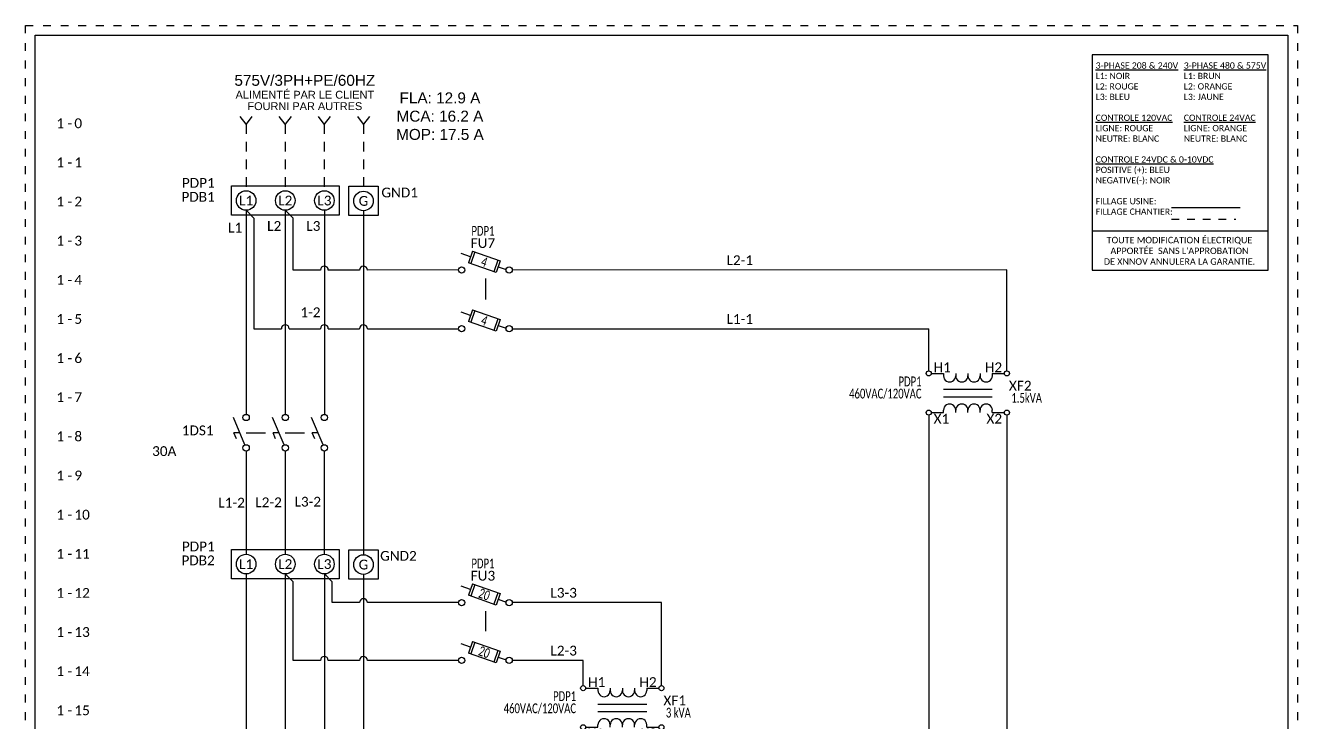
# Model space of a CAD drawing. Header units: inches. Extents: x -0.1 to 16.1, y -0.1 to 21.1.
# Drawn here: x -0.13 to 16.12, y 12.22 to 21.12 of the extents above; entities that cross this region are included whole.
import ezdxf
from ezdxf.enums import TextEntityAlignment as Align

# ---------------------------------------------------------------- set-up
doc = ezdxf.new("R2010")
doc.units = ezdxf.units.IN
doc.header["$MEASUREMENT"] = 0
for name, pattern in [('Caddy_Solid', [0]), ('DASHED2', [0.375, 0.25, -0.125]), ('DOT2', [0.125, 0, -0.125])]:
    doc.linetypes.add(name, pattern=pattern)
for name, color, linetype in [('BRN_250MCM', 46, 'Continuous'), ('BRN_8', 46, 'Continuous'), ('DESC', 150, 'Continuous'), ('FW', 4, 'DASHED2'), ('GRN_14', 76, 'Continuous'), ('LINK', 9, 'Continuous'), ('LOC', 8, 'Continuous'), ('MISC', 7, 'Continuous'), ('ORG_14', 30, 'Continuous'), ('ORG_250MCM', 30, 'Continuous'), ('ORG_8', 30, 'Continuous'), ('RED_14', 1, 'Continuous'), ('SYMS', 7, 'Continuous'), ('TAGFIXED', 7, 'Continuous'), ('TAGS', 150, 'Continuous'), ('TERMS', 123, 'Continuous'), ('WHT_14', 7, 'Continuous'), ('WIREFIXED', 7, 'Continuous'), ('WIRENO', 72, 'Continuous'), ('YEL_250MCM', 2, 'Continuous'), ('YEL_8', 2, 'Continuous')]:
    doc.layers.add(name, color=color, linetype=linetype)
doc.layers.add('TITLEBLOCK_FRAME', color=7, linetype='DOT2', plot=False)
doc.styles.get("Standard").update_dxf_attribs({"font": 'arial.ttf'})
doc.styles.add('WD', font='calibri.ttf')

# ---------------------------------------------------------------- blocks, each defined once
blk = doc.blocks.new('*U7')
at = {"color": 7, "linetype": 'Caddy_Solid', "lineweight": 25}
blk.add_line((-1.486, 1.048), (-0.608, 1.048), dxfattribs=at)
at = {"color": 7, "linetype": 'DASHED2', "lineweight": 25, "ltscale": 0.25}
blk.add_line((-1.486, 0.902), (-0.662, 0.902), dxfattribs=at)
blk.add_line((-2.5, 0.75), (-0.25, 0.75))
blk.add_lwpolyline([(-0.25, 3), (-2.5, 3), (-2.5, 0.25), (-0.25, 0.25)], close=True)
at = {"style": 'WD'}
for s, heights, insert, char_height, attachment_point in [('{\\L3-PHASE 208 & 240V}\\PL1: NOIR\\PL2: ROUGE\\PL3: BLEU\\P\\P{\\LCONTROLE 120VAC}\\PLIGNE: ROUGE\\PNEUTRE: BLANC\\P{\\L\\PCONTROLE 24VDC & 0-10VDC\\P}POSITIVE (+): BLEU\\PNEGATIVE(-): NOIR\\P\\P\\pxql;FILLAGE USINE:\\PFILLAGE CHANTIER:', [-1.975], (-2.454, 2.903), 0.08, 1), ('{\\L3-PHASE 480 & 575V}\\PL1: BRUN\\PL2: ORANGE\\PL3: JAUNE\\P\\P{\\LCONTROLE 24VAC}\\PLIGNE: ORANGE\\PNEUTRE: BLANC', [-1.022], (-1.328, 2.903), 0.08, 1), ("TOUTE MODIFICATION ÉLECTRIQUE \\PAPPORTÉE  SANS L'APPROBATION \\PDE XNNOV ANNULERA LA GARANTIE.", [-0.409], (-1.383, 0.495), 0.08242, 5)]:
    blk.add_mtext_dynamic_manual_height_columns(s, width=4.81392, gutter_width=1.374, heights=heights, dxfattribs=dict(at, insert=insert, char_height=char_height, attachment_point=attachment_point))
blk = doc.blocks.new('WD_MLRH7')
at = {"style": 'WD'}
blk.add_attdef('WDCOPY_DASH', text='', height=0.125, dxfattribs=at).set_placement((-0.684, 0), align=Align.MIDDLE)
blk.add_attdef('SHEET', text='', height=0.125, dxfattribs=at).set_placement((-0.756, 0), align=Align.MIDDLE_RIGHT)
blk.add_attdef('RUNGFIRST', text='', height=0.125, dxfattribs=at).set_placement((-0.625, 0), align=Align.MIDDLE_LEFT)
at = {"style": 'WD', "flags": 1}
for tag, p in [('RUNGHORV', (-0.25, -0.127)), ('RUNGINC', (-0.25, -0.163)), ('WIREMODE', (-0.25, -0.281)), ('RUNGDIST', (-0.25, -0.2)), ('RUNGCNT', (-0.25, -0.237)), ('WIREFMT', (-0.25, -0.321)), ('WIRE-START', (-0.25, -0.356)), ('WIRE-GSUF', (-0.25, -0.396)), ('PH3SPACE', (-0.25, -0.437))]:
    blk.add_attdef(tag, text='', height=0.025, dxfattribs=at).set_placement(p, align=Align.RIGHT)
blk = doc.blocks.new('VDB1350$$1')
for p, q in [((-0.188, 0.188), (0.188, 0.188)), ((-0.188, -0.188), (-0.188, 0.188)), ((0.188, -0.188), (-0.188, -0.188))]:
    blk.add_line(p, q)
at = {"layer": 'SYMS', "linetype": 'Continuous'}
blk.add_line((0.188, 0.188), (0.188, -0.188), dxfattribs=at)
at = {"layer": 'SYMS'}
blk.add_circle((0, 0), 0.125, dxfattribs=at)
at = {"layer": 'DESC', "linetype": 'Continuous', "style": 'WD'}
for tag, p in [('DESC1', (1.376, -0.161)), ('DESC2', (1.376, -0.317)), ('DESC3', (1.376, -0.473))]:
    blk.add_attdef(tag, p, '', height=0.125, dxfattribs=at)
at = {"layer": 'LOC', "linetype": 'Continuous', "style": 'WD', "width": 0.7}
blk.add_attdef('INST', (1.381, 0.263), '', height=0.125, dxfattribs=at)
at = {"layer": 'LOC', "linetype": 'Continuous', "style": 'WD'}
blk.add_attdef('LOC', (1.381, 0.17), '', height=0.125, dxfattribs=at)
at = {"layer": 'MISC', "linetype": 'Continuous', "style": 'WD', "flags": 1}
for tag, p in [('X4TERM01', (-0.125, 0)), ('X2TERM01', (0, 0.125)), ('X8TERM01', (0, -0.125))]:
    blk.add_attdef(tag, p, '', height=0.0125, dxfattribs=at)
at = {"layer": 'MISC', "linetype": 'Continuous', "style": 'WD', "flags": 9}
for tag, p in [('ASSYCODE', (1.375, -0.14)), ('FAMILY', (1.37, -0.095))]:
    blk.add_attdef(tag, text='', height=0.01, dxfattribs=at).set_placement(p, align=Align.CENTER)
at = {"layer": 'MISC', "linetype": 'Continuous', "style": 'WD', "flags": 1}
for tag, p in [('MFG', (1.375, -0.124)), ('CAT', (1.375, -0.106))]:
    blk.add_attdef(tag, text='', height=0.01, dxfattribs=at).set_placement(p, align=Align.MIDDLE)
at = {"layer": 'TAGS', "linetype": 'Continuous', "style": 'WD'}
blk.add_attdef('TAG1', (1.375, 0.014), '', height=0.125, dxfattribs=at)
at = {"layer": 'TERMS', "linetype": 'Continuous', "style": 'WD', "width": 0.8, "flags": 8}
blk.add_attdef('TERM01', text='', height=0.125, dxfattribs=at).set_placement((0, 0), align=Align.MIDDLE_CENTER)
blk = doc.blocks.new('HA1X2Y')
for p, q in [((0, 0), (-0.075, 0.1)), ((0.075, 0.1), (0, 0))]:
    blk.add_line(p, q)
at = {"style": 'WD', "width": 0.9}
blk.add_attdef('DESC1', text='', height=0.125, dxfattribs=at).set_placement((0, 0.3656), align=Align.CENTER)
blk.add_attdef('DESC2', text='', height=0.125, dxfattribs=at).set_placement((0, 0.3), align=Align.TOP_CENTER)
at = {"style": 'WD', "flags": 1}
blk.add_attdef('X8TERM01', (0, 0), '', height=0.01, dxfattribs=at)
blk = doc.blocks.new('VDB1065A')
for p, q in [((-0.688, 0.062), (0.688, 0.062)), ((-0.688, -0.312), (-0.688, 0.062)), ((0.688, 0.062), (0.688, -0.312)), ((0.688, -0.312), (-0.688, -0.312))]:
    blk.add_line(p, q)
at = {"layer": 'SYMS'}
for centre in [(-0.5, -0.125), (0, -0.125), (0.5, -0.125)]:
    blk.add_circle(centre, 0.125, dxfattribs=at)
at = {"style": 'WD'}
for tag, p in [('INST', (0.881, 0.138)), ('LOC', (0.881, -0.031)), ('TAG1', (0.875, -0.188)), ('DESC1', (0.876, -0.362)), ('DESC2', (0.876, -0.518)), ('DESC3', (0.876, -0.674))]:
    blk.add_attdef(tag, p, '', height=0.125, dxfattribs=at)
at = {"style": 'WD', "flags": 1}
for tag, p in [('X2TERM01', (-0.5, 0)), ('X2TERM02', (0, 0)), ('X2TERM03', (0.5, 0)), ('X4TERM01', (-0.625, -0.125)), ('X1TERM03', (0.625, -0.125)), ('X8TERM04', (-0.5, -0.25)), ('X8TERM05', (0, -0.25)), ('X8TERM06', (0.5, -0.25))]:
    blk.add_attdef(tag, p, '', height=0.0125, dxfattribs=at)
at = {"linetype": 'Continuous', "style": 'WD', "flags": 8}
for tag, p in [('TERM01', (-0.5, -0.125)), ('TERM02', (0, -0.125)), ('TERM03', (0.5, -0.125))]:
    blk.add_attdef(tag, text='', height=0.125, dxfattribs=at).set_placement(p, align=Align.MIDDLE_CENTER)
at = {"linetype": 'Continuous', "style": 'WD', "flags": 9}
blk.add_attdef('ASSYCODE', text='', height=0.01, dxfattribs=at).set_placement((0.875, -0.265), align=Align.CENTER)
at = {"style": 'WD', "flags": 9}
blk.add_attdef('FAMILY', text='', height=0.01, dxfattribs=at).set_placement((0.87, -0.22), align=Align.CENTER)
at = {"linetype": 'Continuous', "style": 'WD', "flags": 1}
for tag, p in [('MFG', (0.875, -0.249)), ('CAT', (0.875, -0.231))]:
    blk.add_attdef(tag, text='', height=0.01, dxfattribs=at).set_placement(p, align=Align.MIDDLE)
blk = doc.blocks.new('VDS11')
for p, q in [((-0.016, -0.157), (-0.163, 0.195)), ((-0.081, 0), (-0.156, 0)), ((-0.124, -0.078), (-0.156, 0))]:
    blk.add_line(p, q)
for centre in [(0, 0.194), (0, -0.194)]:
    blk.add_circle(centre, 0.0403)
at = {"style": 'WD'}
for tag, height, flags, p in [('TERM01', 0.125, 8, (-0.069, 0.258)), ('CONTACT', 0.0125, 9, (-0.083, -0.067)), ('FAMILY', 0.0125, 9, (-0.1, -0.046)), ('MFG', 0.0125, 9, (-0.1, -0.11)), ('CAT', 0.0125, 9, (-0.1, -0.091))]:
    blk.add_attdef(tag, text='', height=height, dxfattribs=dict(at, flags=flags)).set_placement(p, align=Align.RIGHT)
for tag, width, p in [('INST', 0.7, (-0.391, 0.312)), ('LOC', 0.7, (-0.391, 0.125)), ('TAG1', 0.9, (-0.388, -0.054)), ('RATING1', 0.7, (-0.388, -0.234)), ('DESC1', 0.7, (-0.387, -0.422)), ('DESC2', 0.7, (-0.388, -0.609))]:
    blk.add_attdef(tag, text='', height=0.125, dxfattribs=dict(at, width=width)).set_placement(p, align=Align.RIGHT)
at = {"style": 'WD', "flags": 1}
for tag, p in [('X2TERM01', (0, 0.234)), ('X8TERM02', (0, -0.234))]:
    blk.add_attdef(tag, p, '', height=0.0125, dxfattribs=at)
at = {"style": 'WD'}
for tag, p in [('X4LINK', (-0.254, 0)), ('X1LINK', (0, 0))]:
    blk.add_attdef(tag, p, '', height=0.0125, dxfattribs=at)
at = {"style": 'WD', "width": 0.7}
blk.add_attdef('XREF', (0.161, -0.047), '', height=0.125, dxfattribs=at)
at = {"style": 'WD', "flags": 9}
blk.add_attdef('ASSYCODE', text='', height=0.0125, dxfattribs=at).set_placement((-0.115, -0.137), align=Align.CENTER)
at = {"style": 'WD', "flags": 8}
blk.add_attdef('TERM02', text='', height=0.125, dxfattribs=at).set_placement((-0.051, -0.267), align=Align.TOP_RIGHT)
blk = doc.blocks.new('VDS21')
for p, q in [((-0.016, -0.157), (-0.163, 0.195)), ((-0.081, 0), (-0.156, 0)), ((-0.124, -0.078), (-0.156, 0))]:
    blk.add_line(p, q)
for centre in [(0, 0.194), (0, -0.194)]:
    blk.add_circle(centre, 0.0403)
at = {"style": 'WD'}
for tag, width, p in [('INST', 0.7, (-0.373, 0.406)), ('LOC', 0.7, (-0.373, 0.221)), ('TAG2', 0.9, (-0.373, 0.031)), ('XREF', 0.7, (-0.37, -0.155)), ('DESC1', 0.7, (-0.37, -0.344)), ('DESC2', 0.7, (-0.37, -0.531))]:
    blk.add_attdef(tag, text='', height=0.125, dxfattribs=dict(at, width=width)).set_placement(p, align=Align.RIGHT)
for tag, height, flags, p in [('TERM01', 0.125, 8, (-0.069, 0.258)), ('CONTACT', 0.0125, 9, (-0.083, -0.106)), ('FAMILY', 0.0125, 9, (-0.1, -0.046))]:
    blk.add_attdef(tag, text='', height=height, dxfattribs=dict(at, flags=flags)).set_placement(p, align=Align.RIGHT)
at = {"style": 'WD', "flags": 1}
for tag, p in [('X2TERM01', (0, 0.234)), ('X8TERM02', (0, -0.234))]:
    blk.add_attdef(tag, p, '', height=0.0125, dxfattribs=at)
at = {"style": 'WD'}
for tag, p in [('X4LINK', (-0.254, 0)), ('X1LINK', (0, 0))]:
    blk.add_attdef(tag, p, '', height=0.0125, dxfattribs=at)
at = {"style": 'WD', "flags": 8}
blk.add_attdef('TERM02', text='', height=0.125, dxfattribs=at).set_placement((-0.051, -0.267), align=Align.TOP_RIGHT)
blk = doc.blocks.new('HXF1')
for p, q in [((-0.469, 0), (-0.312, 0)), ((-0.312, 0), (-0.312, -0.031)), ((-0.156, 0), (-0.156, -0.031)), ((0, 0), (0, -0.031)), ((0.156, 0), (0.156, -0.031)), ((0.312, 0), (0.467, 0)), ((0.312, 0), (0.312, -0.031)), ((-0.312, -0.203), (0.312, -0.203)), ((-0.312, -0.297), (0.312, -0.297)), ((-0.312, -0.5), (-0.312, -0.469)), ((-0.156, -0.5), (-0.156, -0.469)), ((0, -0.5), (0, -0.469)), ((0.156, -0.5), (0.156, -0.469)), ((0.312, -0.5), (0.312, -0.469)), ((-0.469, -0.5), (-0.312, -0.5)), ((0.312, -0.5), (0.467, -0.5))]:
    blk.add_line(p, q)
for centre in [(-0.501, 0), (0.499, 0), (-0.501, -0.5), (0.499, -0.5)]:
    blk.add_circle(centre, 0.0322)
for centre, start, end in [((-0.234, -0.031), 180, 0.001), ((-0.078, -0.031), 180, 0.001), ((0.078, -0.031), 180, 0.001), ((0.234, -0.031), 180, 0.001), ((-0.234, -0.469), 0.001, 180.002), ((-0.078, -0.469), 0.001, 180.002), ((0.078, -0.469), 0.001, 180.002), ((0.234, -0.469), 0.001, 180.002)]:
    blk.add_arc(centre, 0.0781, start, end)
at = {"style": 'WD', "width": 0.7}
for tag, p in [('INST', (-0.591, 0.006)), ('LOC', (-0.591, -0.164)), ('DESC1', (-0.591, -0.32)), ('DESC2', (-0.591, -0.476))]:
    blk.add_attdef(tag, text='', height=0.125, dxfattribs=at).set_placement(p, align=Align.RIGHT)
at = {"linetype": 'Continuous', "style": 'WD', "flags": 8}
for tag, p in [('TERM03', (-0.031, 0.016)), ('TERM02', (0.438, 0.016))]:
    blk.add_attdef(tag, text='', height=0.125, dxfattribs=at).set_placement(p, align=Align.RIGHT)
at = {"style": 'WD'}
for tag, p, height, flags in [('X4TERM01', (-0.533, 0), 0.0125, 1), ('X2TERM01', (-0.501, 0.032), 0.0125, 1), ('X2TERM03', (0, 0.009), 0.0125, 1), ('X2TERM02', (0.499, 0.032), 0.0125, 1), ('X1TERM02', (0.531, 0), 0.0125, 1), ('FAMILY', (0.46, -0.247), 0.01, 9), ('X4TERM04', (-0.533, -0.5), 0.0125, 1), ('X1TERM05', (0.531, -0.5), 0.0125, 1), ('X8TERM04', (-0.501, -0.532), 0.0125, 1), ('X8TERM06', (0, -0.507), 0.0125, 1), ('X8TERM05', (0.499, -0.532), 0.0125, 1)]:
    blk.add_attdef(tag, p, '', height=height, dxfattribs=dict(at, flags=flags))
at = {"linetype": 'Continuous', "style": 'WD', "flags": 8}
blk.add_attdef('TERM01', (-0.438, 0.016), '', height=0.125, dxfattribs=at)
at = {"style": 'WD'}
blk.add_attdef('TAG1', (0.524, -0.219), '', height=0.125, dxfattribs=at)
at = {"linetype": 'Continuous', "style": 'WD', "flags": 9}
for tag, p in [('ASSYCODE', (0.487, -0.313)), ('MFG', (0.484, -0.295)), ('CAT', (0.485, -0.275))]:
    blk.add_attdef(tag, text='', height=0.01, dxfattribs=at).set_placement(p, align=Align.CENTER)
at = {"style": 'WD', "width": 0.7}
blk.add_attdef('RATING1', (0.556, -0.375), '', height=0.125, dxfattribs=at)
at = {"linetype": 'Continuous', "style": 'WD', "flags": 8}
for tag, p in [('TERM06', (-0.031, -0.516)), ('TERM05', (0.438, -0.516))]:
    blk.add_attdef(tag, text='', height=0.125, dxfattribs=at).set_placement(p, align=Align.TOP_RIGHT)
blk.add_attdef('TERM04', text='', height=0.125, dxfattribs=at).set_placement((-0.438, -0.516), align=Align.TOP_LEFT)
blk = doc.blocks.new('WD_WNV')
at = {"linetype": 'Continuous', "style": 'WD'}
blk.add_attdef('WIRENO', text='', height=0.125, dxfattribs=at).set_placement((-0.05, 0), align=Align.MIDDLE_RIGHT)
at = {"style": 'WD', "flags": 1}
for tag, p in [('W01USER', (-0.062, 0.094)), ('W02USER', (-0.062, 0.086)), ('W03USER', (-0.062, 0.078)), ('W04USER', (-0.062, 0.07)), ('W05USER', (-0.062, 0.062)), ('W06USER', (-0.062, 0.055)), ('W07USER', (-0.062, 0.047)), ('W08USER', (-0.062, 0.039)), ('W09USER', (-0.062, 0.031)), ('W10USER', (-0.062, 0.023))]:
    blk.add_attdef(tag, text='', height=0.005, dxfattribs=at).set_placement(p, align=Align.CENTER)
blk = doc.blocks.new('HDS11FL')
for p, q in [((-0.19, 0.168), (-0.307, 0.21)), ((-0.163, 0.241), (-0.216, 0.094)), ((-0.134, 0.231), (-0.187, 0.084)), ((-0.163, 0.241), (0.19, 0.116)), ((0.137, -0.032), (-0.216, 0.094)), ((0.16, 0.126), (0.108, -0.021)), ((0.19, 0.116), (0.137, -0.032)), ((0.164, 0.042), (0.264, 0.006))]:
    blk.add_line(p, q)
at = {"linetype": 'Continuous'}
for centre in [(-0.304, 0), (0.304, 0)]:
    blk.add_circle(centre, 0.04, dxfattribs=at)
at = {"style": 'WD', "width": 0.7}
for tag, p in [('INST', (-0.031, 0.607)), ('LOC', (-0.031, 0.438))]:
    blk.add_attdef(tag, text='', height=0.125, dxfattribs=at).set_placement(p, align=Align.CENTER)
at = {"style": 'WD'}
blk.add_attdef('TAG1', text='', height=0.125, dxfattribs=at).set_placement((-0.031, 0.281), align=Align.CENTER)
for tag, p in [('X2LINK', (0, 0.406)), ('X8LINK', (0, -0.109))]:
    blk.add_attdef(tag, p, '', height=0.01, dxfattribs=at)
at = {"style": 'WD', "width": 0.7}
blk.add_attdef('RATING1', text='', height=0.125, rotation=340.3798, dxfattribs=at).set_placement((-0.013, 0.105), align=Align.MIDDLE_CENTER)
at = {"linetype": 'Continuous', "style": 'WD', "flags": 9}
for tag, p in [('ASSYCODE', (0.126, 0.206)), ('MFG', (0.126, 0.228)), ('CAT', (0.126, 0.247))]:
    blk.add_attdef(tag, text='', height=0.01, dxfattribs=at).set_placement(p, align=Align.CENTER)
at = {"style": 'WD'}
for tag, p, height, flags in [('CONTACT', (0.098, 0.187), 0.01, 9), ('FAMILY', (0.098, 0.264), 0.01, 9), ('X4TERM01', (-0.344, 0), 0.0125, 1), ('X1TERM02', (0.344, 0), 0.0125, 1)]:
    blk.add_attdef(tag, p, '', height=height, dxfattribs=dict(at, flags=flags))
at = {"linetype": 'Continuous', "style": 'WD', "flags": 8}
blk.add_attdef('TERM01', text='', height=0.125, dxfattribs=at).set_placement((-0.406, -0.031), align=Align.TOP_RIGHT)
blk.add_attdef('TERM02', text='', height=0.125, dxfattribs=at).set_placement((0.406, -0.031), align=Align.TOP_LEFT)
blk = doc.blocks.new('HDS21FL')
for p, q in [((-0.19, 0.168), (-0.307, 0.21)), ((-0.163, 0.241), (-0.216, 0.094)), ((-0.134, 0.231), (-0.187, 0.084)), ((-0.163, 0.241), (0.19, 0.116)), ((0.137, -0.032), (-0.216, 0.094)), ((0.16, 0.126), (0.108, -0.021)), ((0.19, 0.116), (0.137, -0.032)), ((0.164, 0.042), (0.264, 0.006))]:
    blk.add_line(p, q)
at = {"linetype": 'Continuous'}
for centre in [(-0.304, 0), (0.304, 0)]:
    blk.add_circle(centre, 0.04, dxfattribs=at)
at = {"style": 'WD', "width": 0.7}
for tag, p in [('INST', (-0.031, 0.607)), ('LOC', (-0.031, 0.438))]:
    blk.add_attdef(tag, text='', height=0.125, dxfattribs=at).set_placement(p, align=Align.CENTER)
at = {"style": 'WD'}
blk.add_attdef('TAG2', text='', height=0.125, dxfattribs=at).set_placement((-0.031, 0.281), align=Align.CENTER)
for tag, p in [('X2LINK', (0, 0.375)), ('X8LINK', (0, -0.109))]:
    blk.add_attdef(tag, p, '', height=0.01, dxfattribs=at)
at = {"style": 'WD', "width": 0.7}
blk.add_attdef('RATING1', text='', height=0.125, rotation=340.3798, dxfattribs=at).set_placement((-0.013, 0.105), align=Align.MIDDLE_CENTER)
at = {"style": 'WD'}
for tag, p, height, flags in [('CONTACT', (0.098, 0.24), 0.01, 9), ('FAMILY', (0.098, 0.264), 0.01, 9), ('X4TERM01', (-0.344, 0), 0.0125, 1), ('X1TERM02', (0.344, 0), 0.0125, 1)]:
    blk.add_attdef(tag, p, '', height=height, dxfattribs=dict(at, flags=flags))
at = {"linetype": 'Continuous', "style": 'WD', "flags": 8}
blk.add_attdef('TERM01', text='', height=0.125, dxfattribs=at).set_placement((-0.406, -0.031), align=Align.TOP_RIGHT)
blk.add_attdef('TERM02', text='', height=0.125, dxfattribs=at).set_placement((0.406, -0.031), align=Align.TOP_LEFT)
blk = doc.blocks.new('WD_WNH')
at = {"linetype": 'Continuous', "style": 'WD'}
blk.add_attdef('WIRENO', text='', height=0.125, dxfattribs=at).set_placement((0, 0.062), align=Align.CENTER)
at = {"style": 'WD', "flags": 1}
for tag, p in [('W01USER', (0, 0.078)), ('W02USER', (0, 0.07)), ('W03USER', (0, 0.062)), ('W04USER', (0, 0.055)), ('W05USER', (0, 0.047)), ('W06USER', (0, 0.039)), ('W07USER', (0, 0.031)), ('W08USER', (0, 0.023)), ('W09USER', (0, 0.016)), ('W10USER', (0, 0.008))]:
    blk.add_attdef(tag, text='', height=0.005, dxfattribs=at).set_placement(p, align=Align.CENTER)
blk = doc.blocks.new('*U22')
at = {"color": 5}
for p, q in [((0, 21), (16, 21)), ((0, 0), (0, 21)), ((16, 21), (16, 0))]:
    blk.add_line(p, q, dxfattribs=at)
at = {"layer": 'TITLEBLOCK_FRAME'}
blk.add_lwpolyline([(-0.125, 21.125), (16.125, 21.125), (16.125, -0.125), (-0.125, -0.125)], close=True, dxfattribs=at)
blk.add_lwpolyline([(-0.125, 21.125), (16.125, 21.125), (16.125, -0.125), (-0.125, -0.125)], close=True, dxfattribs=at)
at = {"color": 7, "style": 'WD', "flags": 4}
for tag, p in [('N5', (7.597, 1.925)), ('N4', (7.597, 1.575)), ('N3', (7.597, 1.225)), ('N2', (7.597, 0.925)), ('N1', (7.597, 0.575)), ('PAGENO', (5.883, 0.167)), ('SHEETMAX', (6.824, 0.157))]:
    blk.add_attdef(tag, text='', height=0.14, dxfattribs=at).set_placement(p, align=Align.MIDDLE_CENTER)
for tag, height, p in [('DATE5', 0.14, (7.854, 1.925)), ('PAR5', 0.14, (9.104, 1.925)), ('DESCRIPTION5', 0.14, (9.661, 1.925)), ('TITLE1', 0.175, (0.091, 1.57)), ('DATE4', 0.14, (7.854, 1.575)), ('PAR4', 0.14, (9.104, 1.575)), ('DESCRIPTION4', 0.14, (9.661, 1.575)), ('TITLE2', 0.175, (0.091, 1.306)), ('AP.PAR', 0.14, (5.526, 1.365)), ('DATE3', 0.14, (7.854, 1.225)), ('PAR3', 0.14, (9.104, 1.225)), ('DESCRIPTION3', 0.14, (9.661, 1.225)), ('TITLE3', 0.175, (0.091, 1.041)), ('DATE2', 0.14, (7.854, 0.925)), ('PAR2', 0.14, (9.104, 0.925)), ('DESCRIPTION2', 0.14, (9.661, 0.925)), ('DESS.PAR', 0.14, (5.286, 0.642)), ('DATE1', 0.14, (7.854, 0.575)), ('PAR1', 0.14, (9.109, 0.575)), ('DESCRIPTION1', 0.14, (9.645, 0.575)), ('PRJCT', 0.14, (1.193, 0.167)), ('DATE', 0.14, (3.204, 0.179))]:
    blk.add_attdef(tag, text='', height=height, dxfattribs=at).set_placement(p, align=Align.MIDDLE_LEFT)

msp = doc.modelspace()

# ---------------------------------------------------------------- linework, layer by layer
at = {"layer": 'BRN_250MCM', "ltscale": 0.5}
msp.add_line((2.694, 18.763), (2.694, 16.157), dxfattribs=at)
at = {"layer": 'BRN_250MCM', "linetype": 'Continuous', "ltscale": 0.5}
msp.add_line((2.693, 15.688), (2.693, 14.368), dxfattribs=at)
at = {"layer": 'BRN_8', "ltscale": 0.5}
for p, q in [((2.694, 18.763), (2.794, 18.663)), ((2.794, 18.663), (2.794, 17.25)), ((2.794, 17.25), (3.144, 17.25)), ((3.244, 17.25), (3.644, 17.25)), ((3.744, 17.25), (4.143, 17.25)), ((4.243, 17.25), (5.406, 17.25)), ((6.094, 17.25), (11.413, 17.25)), ((11.413, 16.711), (11.413, 17.25)), ((2.694, 14.118), (2.694, 5.351))]:
    msp.add_line(p, q, dxfattribs=at)
for centre in [(3.194, 17.25), (3.694, 17.25), (4.193, 17.25)]:
    msp.add_arc(centre, 0.05, 0, 180, dxfattribs=at)
at = {"layer": 'FW', "ltscale": 0.5}
for p, q in [((2.694, 19.863), (2.694, 19.013)), ((3.193, 19.863), (3.193, 19.013)), ((3.693, 19.863), (3.693, 19.013)), ((4.194, 19.863), (4.193, 19.008))]:
    msp.add_line(p, q, dxfattribs=at)
at = {"layer": 'GRN_14', "ltscale": 0.5}
for p, q in [((4.193, 18.758), (4.193, 14.362)), ((4.193, 14.112), (4.193, 5.351))]:
    msp.add_line(p, q, dxfattribs=at)
at = {"layer": 'LINK', "ltscale": 0.5}
for points in [[(5.75, 17.891), (5.75, 17.625)], [(2.694, 15.922), (2.94, 15.922)], [(3.194, 15.922), (3.44, 15.922)], [(5.75, 13.642), (5.75, 13.388)]]:
    msp.add_lwpolyline(points, dxfattribs=at)
at = {"layer": 'ORG_14', "ltscale": 0.5}
msp.add_line((12.413, 16.711), (12.413, 18.002), dxfattribs=at)
at = {"layer": 'ORG_250MCM', "ltscale": 0.5}
for p, q in [((3.194, 18.763), (3.294, 18.663)), ((3.194, 18.763), (3.194, 16.157)), ((3.294, 18), (3.294, 18.663)), ((3.644, 18), (3.294, 18)), ((4.143, 18), (3.744, 18)), ((5.406, 18.002), (4.243, 18)), ((12.413, 18.002), (6.094, 18)), ((3.194, 15.688), (3.194, 14.368)), ((4.143, 13.013), (3.743, 13.013)), ((5.406, 13.013), (4.243, 13.013)), ((6.999, 13.013), (6.094, 13.013)), ((6.999, 12.69), (6.999, 13.013))]:
    msp.add_line(p, q, dxfattribs=at)
for centre in [(3.694, 18), (4.193, 18), (3.693, 13.013), (4.193, 13.013)]:
    msp.add_arc(centre, 0.05, 0, 180, dxfattribs=at)
at = {"layer": 'ORG_8', "ltscale": 0.5}
for p, q in [((3.194, 14.118), (3.194, 5.351)), ((3.194, 14.118), (3.294, 14.018)), ((3.294, 13.013), (3.294, 14.018)), ((3.643, 13.013), (3.294, 13.013))]:
    msp.add_line(p, q, dxfattribs=at)
at = {"layer": 'RED_14', "ltscale": 0.5}
msp.add_line((11.413, 16.147), (11.413, 5.351), dxfattribs=at)
at = {"layer": 'WHT_14', "ltscale": 0.5}
msp.add_line((12.413, 16.147), (12.413, 5.351), dxfattribs=at)
at = {"layer": 'YEL_250MCM', "ltscale": 0.5}
for p, q in [((3.694, 18.763), (3.694, 16.157)), ((3.693, 15.688), (3.693, 14.368)), ((5.406, 13.751), (4.243, 13.751)), ((7.999, 13.751), (6.094, 13.751)), ((7.999, 12.69), (7.999, 13.751))]:
    msp.add_line(p, q, dxfattribs=at)
msp.add_arc((4.193, 13.751), 0.05, 0, 180, dxfattribs=at)
at = {"layer": 'YEL_8', "ltscale": 0.5}
for p, q in [((3.694, 14.118), (3.694, 5.351)), ((3.694, 14.118), (3.794, 14.018)), ((3.794, 13.751), (3.794, 14.018)), ((4.143, 13.751), (3.794, 13.751))]:
    msp.add_line(p, q, dxfattribs=at)

# ---------------------------------------------------------------- block references
at = {"ltscale": 0.5}
msp.add_blockref('*U22', (0, 0), dxfattribs=at)
msp.add_blockref('*U7', (16, 17.75))
msp.add_blockref('WD_MLRH7', (1.125, 19.875), dxfattribs=at).add_auto_attribs({'RUNGFIRST': '0', 'SHEET': '1', 'WDCOPY_DASH': '-'})
ref = msp.add_blockref('VDB1065A', (3.194, 19.013))
ref.add_attrib('TERM02', 'L2', dxfattribs={"layer": 'TERMS', "linetype": 'Continuous', "height": 0.125, "style": 'WD'}).set_placement((3.194, 18.888), align=Align.MIDDLE_CENTER)
ref.add_attrib('TERM01', 'L1', dxfattribs={"layer": 'TERMS', "linetype": 'Continuous', "height": 0.125, "style": 'WD'}).set_placement((2.694, 18.888), align=Align.MIDDLE_CENTER)
ref.add_attrib('TERM03', 'L3', dxfattribs={"layer": 'TERMS', "linetype": 'Continuous', "height": 0.125, "style": 'WD'}).set_placement((3.694, 18.888), align=Align.MIDDLE_CENTER)
ref.add_attrib('TAG1', 'PDB1', (1.868, 18.873), dxfattribs={"layer": 'TAGS', "height": 0.125, "style": 'WD'})
ref.add_attrib('LOC', 'PDP1', (1.873, 19.051), dxfattribs={"layer": 'LOC', "height": 0.125, "style": 'WD'})
ref = msp.add_blockref('VDB1065A', (3.194, 14.368))
ref.add_attrib('TERM02', 'L2', dxfattribs={"layer": 'TERMS', "linetype": 'Continuous', "height": 0.125, "style": 'WD'}).set_placement((3.194, 14.243), align=Align.MIDDLE_CENTER)
ref.add_attrib('TERM01', 'L1', dxfattribs={"layer": 'TERMS', "linetype": 'Continuous', "height": 0.125, "style": 'WD'}).set_placement((2.694, 14.243), align=Align.MIDDLE_CENTER)
ref.add_attrib('TERM03', 'L3', dxfattribs={"layer": 'TERMS', "linetype": 'Continuous', "height": 0.125, "style": 'WD'}).set_placement((3.694, 14.243), align=Align.MIDDLE_CENTER)
ref.add_attrib('TAG1', 'PDB2', (1.868, 14.228), dxfattribs={"layer": 'TAGS', "height": 0.125, "style": 'WD'})
ref.add_attrib('LOC', 'PDP1', (1.873, 14.406), dxfattribs={"layer": 'LOC', "height": 0.125, "style": 'WD'})
at = {"layer": 'SYMS', "linetype": 'Continuous'}
for p in [(2.694, 19.863), (3.193, 19.863), (3.693, 19.863), (4.194, 19.863)]:
    msp.add_blockref('HA1X2Y', p, dxfattribs=at)
ref = msp.add_blockref('VDB1350$$1', (4.193, 18.883), dxfattribs=at)
ref.add_attrib('TAG1', 'GND1', (4.422, 18.928), dxfattribs={"layer": 'TAGS', "linetype": 'Continuous', "height": 0.125, "style": 'WD'})
ref.add_attrib('TERM01', 'G', dxfattribs={"layer": 'TERMS', "linetype": 'Continuous', "height": 0.125, "style": 'WD', "flags": 8}).set_placement((4.193, 18.883), align=Align.MIDDLE_CENTER)
at = {"layer": 'SYMS', "ltscale": 0.5}
ref = msp.add_blockref('HDS11FL', (5.75, 18), dxfattribs=at)
ref.add_attrib('RATING1', '4', dxfattribs={"layer": 'MISC', "height": 0.125, "rotation": 340.3798, "style": 'WD', "width": 0.7}).set_placement((5.737, 18.105), align=Align.MIDDLE_CENTER)
ref.add_attrib('LOC', 'PDP1', dxfattribs={"layer": 'LOC', "height": 0.125, "style": 'WD', "width": 0.7}).set_placement((5.719, 18.438), align=Align.CENTER)
ref.add_attrib('TAG1F', 'FU7', dxfattribs={"layer": 'TAGFIXED', "height": 0.125, "style": 'WD'}).set_placement((5.719, 18.282), align=Align.CENTER)
ref = msp.add_blockref('HDS21FL', (5.75, 17.25), dxfattribs=at)
ref.add_attrib('RATING1', '4', dxfattribs={"layer": 'MISC', "height": 0.125, "rotation": 340.3798, "style": 'WD', "width": 0.7}).set_placement((5.737, 17.355), align=Align.MIDDLE_CENTER)
ref = msp.add_blockref('HXF1', (11.914, 16.679), dxfattribs=at)
ref.add_attrib('TERM04', 'X1', dxfattribs={"layer": 'TERMS', "linetype": 'Continuous', "height": 0.125, "style": 'WD', "flags": 8}).set_placement((11.476, 16.163), align=Align.TOP_LEFT)
ref.add_attrib('TERM05', 'X2', dxfattribs={"layer": 'TERMS', "linetype": 'Continuous', "height": 0.125, "style": 'WD', "flags": 8}).set_placement((12.351, 16.163), align=Align.TOP_RIGHT)
ref.add_attrib('RATING1', '1.5kVA', (12.469, 16.304), dxfattribs={"layer": 'MISC', "height": 0.125, "style": 'WD', "width": 0.7})
ref.add_attrib('TAG1F', 'XF2', (12.438, 16.46), dxfattribs={"layer": 'TAGFIXED', "height": 0.125, "style": 'WD'})
ref.add_attrib('DESC1', '460VAC/120VAC', dxfattribs={"layer": 'DESC', "height": 0.125, "style": 'WD', "width": 0.7}).set_placement((11.322, 16.359), align=Align.RIGHT)
ref.add_attrib('LOC', 'PDP1', dxfattribs={"layer": 'LOC', "height": 0.125, "style": 'WD', "width": 0.7}).set_placement((11.322, 16.515), align=Align.RIGHT)
ref.add_attrib('TERM02', 'H2', dxfattribs={"layer": 'TERMS', "linetype": 'Continuous', "height": 0.125, "style": 'WD', "flags": 8}).set_placement((12.351, 16.695), align=Align.RIGHT)
ref.add_attrib('TERM01', 'H1', (11.476, 16.695), dxfattribs={"layer": 'TERMS', "linetype": 'Continuous', "height": 0.125, "style": 'WD', "flags": 8})
at = {"layer": 'SYMS'}
ref = msp.add_blockref('VDS11', (2.694, 15.922), dxfattribs=at)
ref.add_attrib('TAG1', '1DS1', (1.872, 15.889), dxfattribs={"layer": 'TAGS', "height": 0.125, "style": 'WD'})
ref.add_attrib('RATING1', '30A', (1.493, 15.624), dxfattribs={"layer": 'MISC', "height": 0.125, "style": 'WD'})
for p in [(3.194, 15.922), (3.694, 15.922)]:
    msp.add_blockref('VDS21', p, dxfattribs=at)
at = {"layer": 'SYMS', "linetype": 'Continuous'}
ref = msp.add_blockref('VDB1350$$1', (4.193, 14.237), dxfattribs=at)
ref.add_attrib('TAG1', 'GND2', (4.406, 14.286), dxfattribs={"layer": 'TAGS', "linetype": 'Continuous', "height": 0.125, "style": 'WD'})
ref.add_attrib('TERM01', 'G', dxfattribs={"layer": 'TERMS', "linetype": 'Continuous', "height": 0.125, "style": 'WD', "flags": 8}).set_placement((4.193, 14.237), align=Align.MIDDLE_CENTER)
at = {"layer": 'SYMS', "ltscale": 0.5}
ref = msp.add_blockref('HDS11FL', (5.75, 13.751), dxfattribs=at)
ref.add_attrib('RATING1', '20', dxfattribs={"layer": 'MISC', "height": 0.125, "rotation": 340.3798, "style": 'WD', "width": 0.7}).set_placement((5.737, 13.856), align=Align.MIDDLE_CENTER)
ref.add_attrib('LOC', 'PDP1', dxfattribs={"layer": 'LOC', "height": 0.125, "style": 'WD', "width": 0.7}).set_placement((5.719, 14.189), align=Align.CENTER)
ref.add_attrib('TAG1F', 'FU3', dxfattribs={"layer": 'TAGFIXED', "height": 0.125, "style": 'WD'}).set_placement((5.719, 14.032), align=Align.CENTER)
ref = msp.add_blockref('HDS21FL', (5.75, 13.013), dxfattribs=at)
ref.add_attrib('RATING1', '20', dxfattribs={"layer": 'MISC', "height": 0.125, "rotation": 340.3798, "style": 'WD', "width": 0.7}).set_placement((5.737, 13.118), align=Align.MIDDLE_CENTER)
ref = msp.add_blockref('HXF1', (7.5, 12.658), dxfattribs=at)
ref.add_attrib('TERM04', 'X1', dxfattribs={"layer": 'TERMS', "linetype": 'Continuous', "height": 0.125, "style": 'WD', "flags": 8}).set_placement((7.062, 12.142), align=Align.TOP_LEFT)
ref.add_attrib('TERM05', 'X2', dxfattribs={"layer": 'TERMS', "linetype": 'Continuous', "height": 0.125, "style": 'WD', "flags": 8}).set_placement((7.938, 12.142), align=Align.TOP_RIGHT)
ref.add_attrib('RATING1', '3 kVA', (8.056, 12.283), dxfattribs={"layer": 'MISC', "height": 0.125, "style": 'WD', "width": 0.7})
ref.add_attrib('TAG1F', 'XF1', (8.024, 12.439), dxfattribs={"layer": 'TAGFIXED', "height": 0.125, "style": 'WD'})
ref.add_attrib('DESC1', '460VAC/120VAC', dxfattribs={"layer": 'DESC', "height": 0.125, "style": 'WD', "width": 0.7}).set_placement((6.909, 12.338), align=Align.RIGHT)
ref.add_attrib('LOC', 'PDP1', dxfattribs={"layer": 'LOC', "height": 0.125, "style": 'WD', "width": 0.7}).set_placement((6.909, 12.494), align=Align.RIGHT)
ref.add_attrib('TERM02', 'H2', dxfattribs={"layer": 'TERMS', "linetype": 'Continuous', "height": 0.125, "style": 'WD', "flags": 8}).set_placement((7.938, 12.673), align=Align.RIGHT)
ref.add_attrib('TERM01', 'H1', (7.062, 12.673), dxfattribs={"layer": 'TERMS', "linetype": 'Continuous', "height": 0.125, "style": 'WD', "flags": 8})
at = {"layer": 'WIREFIXED'}
ref = msp.add_blockref('WD_WNV', (2.694, 18.542), dxfattribs=at)
ref.add_attrib('WIRENOF', 'L1', dxfattribs={"linetype": 'Continuous', "height": 0.125, "style": 'WD'}).set_placement((2.644, 18.542), align=Align.MIDDLE_RIGHT)
ref = msp.add_blockref('WD_WNV', (3.193, 19.438), dxfattribs=at)
ref.add_attrib('WIRENOF', 'L2', dxfattribs={"linetype": 'Continuous', "height": 0.125, "style": 'WD'}).set_placement((3.143, 18.563), align=Align.MIDDLE_RIGHT)
ref = msp.add_blockref('WD_WNV', (3.693, 19.438), dxfattribs=at)
ref.add_attrib('WIRENOF', 'L3', dxfattribs={"linetype": 'Continuous', "height": 0.125, "style": 'WD'}).set_placement((3.643, 18.563), align=Align.MIDDLE_RIGHT)
at = {"layer": 'WIREFIXED', "ltscale": 0.5}
ref = msp.add_blockref('WD_WNH', (9, 18.001), dxfattribs=at)
ref.add_attrib('WIRENOF', 'L2-1', dxfattribs={"linetype": 'Continuous', "height": 0.125, "style": 'WD'}).set_placement((9, 18.063), align=Align.CENTER)
ref = msp.add_blockref('WD_WNH', (9, 17.25), dxfattribs=at)
ref.add_attrib('WIRENOF', 'L1-1', dxfattribs={"linetype": 'Continuous', "height": 0.125, "style": 'WD'}).set_placement((9, 17.312), align=Align.CENTER)
at = {"layer": 'WIREFIXED'}
ref = msp.add_blockref('WD_WNV', (2.693, 15.028), dxfattribs=at)
ref.add_attrib('WIRENOF', 'L1-2', dxfattribs={"linetype": 'Continuous', "height": 0.125, "style": 'WD'}).set_placement((2.678, 15.028), align=Align.MIDDLE_RIGHT)
ref = msp.add_blockref('WD_WNV', (3.194, 15.028), dxfattribs=at)
ref.add_attrib('WIRENOF', 'L2-2', dxfattribs={"linetype": 'Continuous', "height": 0.125, "style": 'WD'}).set_placement((3.15, 15.032), align=Align.MIDDLE_RIGHT)
ref = msp.add_blockref('WD_WNV', (3.693, 15.028), dxfattribs=at)
ref.add_attrib('WIRENOF', 'L3-2', dxfattribs={"linetype": 'Continuous', "height": 0.125, "style": 'WD'}).set_placement((3.651, 15.04), align=Align.MIDDLE_RIGHT)
at = {"layer": 'WIREFIXED', "ltscale": 0.5}
ref = msp.add_blockref('WD_WNH', (6.75, 13.751), dxfattribs=at)
ref.add_attrib('WIRENOF', 'L3-3', dxfattribs={"linetype": 'Continuous', "height": 0.125, "style": 'WD'}).set_placement((6.75, 13.814), align=Align.CENTER)
ref = msp.add_blockref('WD_WNH', (6.75, 13.013), dxfattribs=at)
ref.add_attrib('WIRENOF', 'L2-3', dxfattribs={"linetype": 'Continuous', "height": 0.125, "style": 'WD'}).set_placement((6.75, 13.075), align=Align.CENTER)
at = {"layer": 'WIRENO'}
ref = msp.add_blockref('WD_WNV', (3.694, 17.46), dxfattribs=at)
ref.add_attrib('WIRENO', '1-2', dxfattribs={"linetype": 'Continuous', "height": 0.125, "style": 'WD'}).set_placement((3.644, 17.46), align=Align.MIDDLE_RIGHT)

# ---------------------------------------------------------------- texts
at = {"ltscale": 0.5, "style": 'WD'}
for p in [(0.369, 19.375), (0.369, 18.875), (0.369, 18.375), (0.369, 17.875), (0.369, 17.375), (0.369, 16.875), (0.369, 16.375), (0.369, 15.875), (0.369, 15.375), (0.369, 14.875), (0.369, 14.375), (0.369, 13.875), (0.369, 13.375), (0.369, 12.875), (0.369, 12.375)]:
    msp.add_text('1', height=0.125, dxfattribs=at).set_placement(p, align=Align.MIDDLE_RIGHT)
for p in [(0.441, 19.375), (0.441, 18.875), (0.441, 18.375), (0.441, 17.875), (0.441, 17.375), (0.441, 16.875), (0.441, 16.375), (0.441, 15.875), (0.441, 15.375), (0.441, 14.875), (0.441, 14.375), (0.441, 13.875), (0.441, 13.375), (0.441, 12.875), (0.441, 12.375)]:
    msp.add_text('-', height=0.125, dxfattribs=at).set_placement(p, align=Align.MIDDLE)
for s, p in [('1', (0.5, 19.375)), ('2', (0.5, 18.875)), ('3', (0.5, 18.375)), ('4', (0.5, 17.875)), ('5', (0.5, 17.375)), ('6', (0.5, 16.875)), ('7', (0.5, 16.375)), ('8', (0.5, 15.875)), ('9', (0.5, 15.375)), ('10', (0.5, 14.875)), ('11', (0.5, 14.375)), ('12', (0.5, 13.875)), ('13', (0.5, 13.375)), ('14', (0.5, 12.875)), ('15', (0.5, 12.375))]:
    msp.add_text(s, height=0.125, dxfattribs=at).set_placement(p, align=Align.MIDDLE_LEFT)
at = {"insert": (3.444, 20.268), "char_height": 0.14, "attachment_point": 5, "line_spacing_factor": 0.875}
msp.add_mtext_dynamic_manual_height_columns('575V/3PH+PE/60HZ\\P{\\H0.71429x;ALIMENTÉ PAR LE CLIENT\\PFOURNI PAR AUTRES}', width=3.25, gutter_width=0.5, heights=[-0.489], dxfattribs=at)
at = {"insert": (5.17, 19.965), "char_height": 0.14, "attachment_point": 5}
msp.add_mtext_dynamic_manual_height_columns('FLA: 12.9 A\\PMCA: 16.2 A\\PMOP: 17.5 A', width=2.0718, gutter_width=0.5, heights=[-0.614], dxfattribs=at)

doc.saveas('drawing.dxf')
